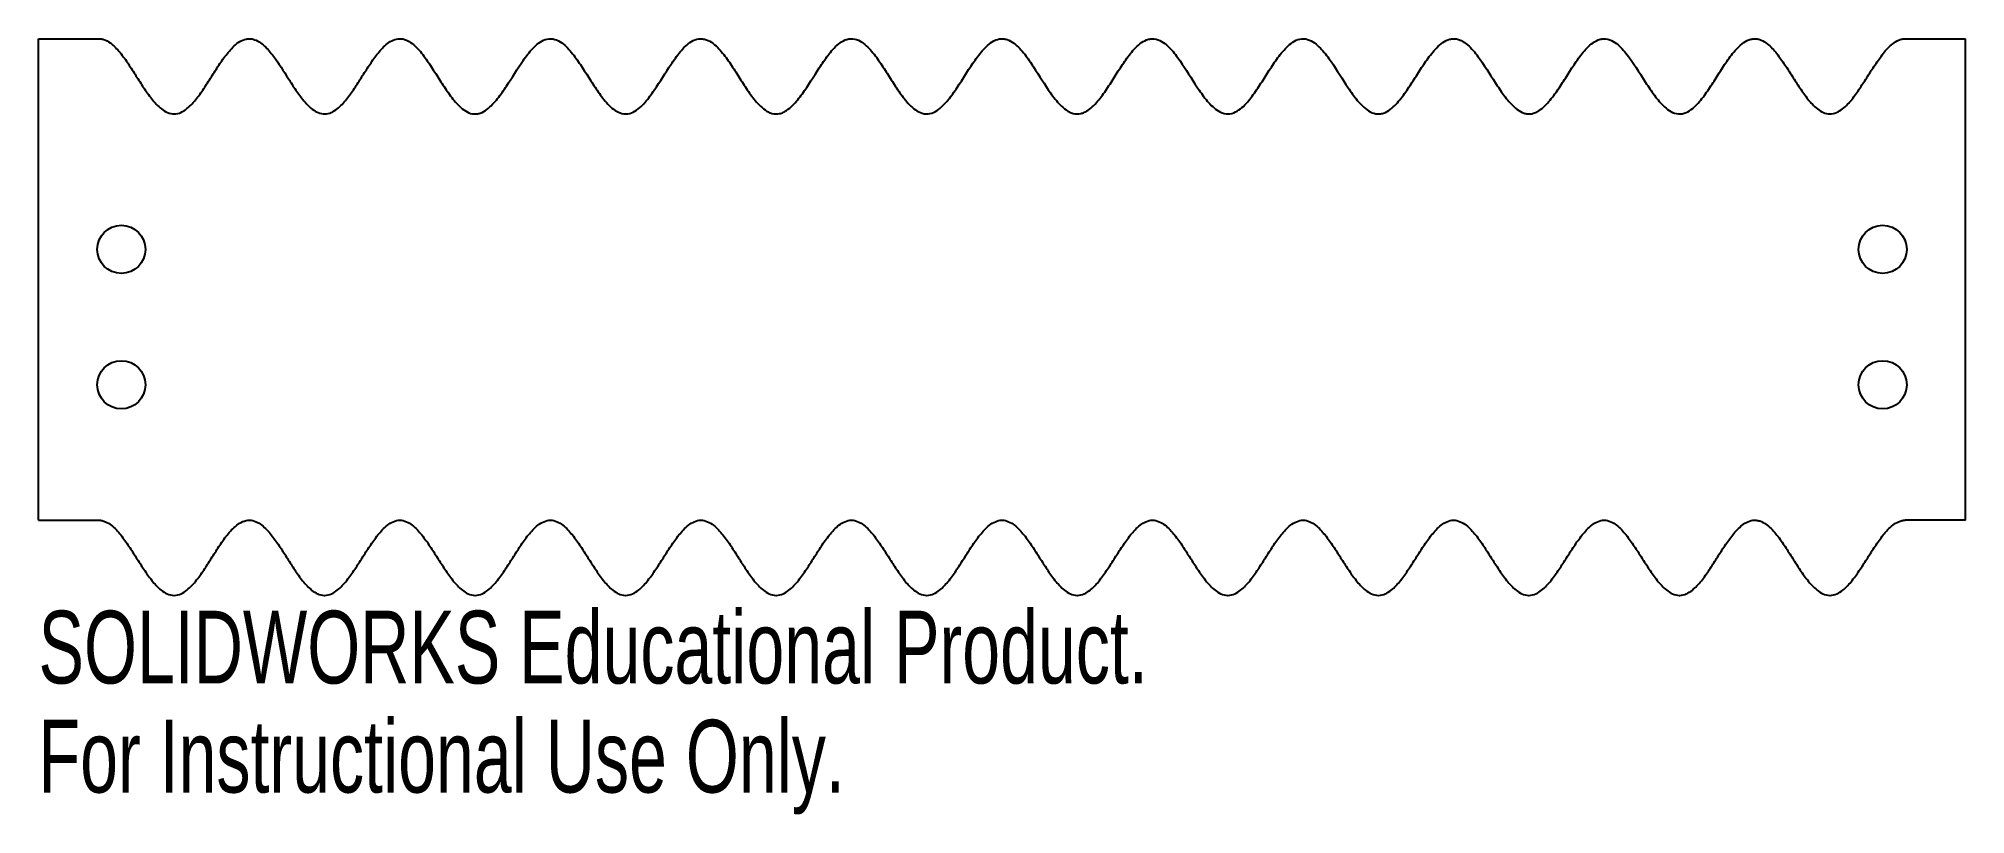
# Model space of a CAD drawing. Header units: millimetres. Extents: x -64 to 64, y -33 to 19.
import ezdxf

# ---------------------------------------------------------------- set-up
doc = ezdxf.new("R2010")
doc.units = ezdxf.units.MM
doc.styles.add('SLDTEXTSTYLE0', font='TXT', dxfattribs={"width": 0.7})

msp = doc.modelspace()

# ---------------------------------------------------------------- linework, layer by layer
at = {"color": 7, "linetype": 'Continuous', "lineweight": 25}
for p, q in [((-64, -13.5), (-64, 18.5)), ((-64, 18.5), (-60, 18.5)), ((60, 18.5), (64, 18.5)), ((64, -13.5), (64, 18.5)), ((-64, -13.5), (-60, -13.5)), ((64, -13.5), (60, -13.5)), ((-55.02, -18.5), (-54.98, -18.5)), ((-45.02, -18.5), (-44.98, -18.5)), ((-35.02, -18.5), (-34.98, -18.5)), ((-25.02, -18.5), (-24.98, -18.5)), ((-15.02, -18.5), (-14.98, -18.5)), ((-5.02, -18.5), (-4.98, -18.5)), ((4.98, -18.5), (5.02, -18.5)), ((14.98, -18.5), (15.02, -18.5)), ((24.98, -18.5), (25.02, -18.5)), ((34.98, -18.5), (35.02, -18.5)), ((44.98, -18.5), (45.02, -18.5)), ((54.98, -18.5), (55.02, -18.5))]:
    msp.add_line(p, q, dxfattribs=at)
for centre in [(-58.5, 4.5), (58.5, 4.5), (-58.5, -4.5), (58.5, -4.5)]:
    msp.add_circle(centre, 1.6, dxfattribs=at)
for points, knots in [([(-60, 18.5), (-59.93, 18.5), (-59.84, 18.49), (-59.69, 18.46), (-59.62, 18.43), (-59.41, 18.34), (-59.28, 18.25), (-58.91, 17.96), (-58.7, 17.73), (-58.32, 17.24), (-58.14, 16.99), (-57.8, 16.47), (-57.63, 16.21), (-57.3, 15.68), (-57.13, 15.42), (-56.78, 14.91), (-56.6, 14.65), (-56.21, 14.18), (-56, 13.95), (-55.62, 13.68), (-55.48, 13.6), (-55.18, 13.51), (-55.02, 13.49), (-54.72, 13.53), (-54.57, 13.58), (-54.3, 13.73), (-54.17, 13.83), (-53.82, 14.13), (-53.62, 14.37), (-53.24, 14.86), (-53.07, 15.12), (-52.73, 15.64), (-52.56, 15.9), (-52.23, 16.43), (-52.06, 16.69), (-51.71, 17.2), (-51.53, 17.45), (-51.22, 17.8), (-51.12, 17.92), (-50.89, 18.13), (-50.77, 18.22), (-50.5, 18.39), (-50.36, 18.45), (-50.13, 18.49), (-50.05, 18.5), (-49.9, 18.5), (-49.82, 18.49), (-49.61, 18.43), (-49.47, 18.37), (-49.22, 18.21), (-49.1, 18.11), (-48.77, 17.81), (-48.58, 17.58), (-48.04, 16.86), (-47.72, 16.35), (-47.24, 15.59), (-47.08, 15.34), (-46.74, 14.84), (-46.56, 14.6), (-46.18, 14.14), (-45.97, 13.92), (-45.6, 13.67), (-45.46, 13.59), (-45.18, 13.51), (-45.02, 13.49), (-44.73, 13.53), (-44.58, 13.58), (-44.32, 13.72), (-44.2, 13.81), (-43.85, 14.1), (-43.66, 14.33), (-43.29, 14.8), (-43.12, 15.05), (-42.79, 15.55), (-42.63, 15.8), (-42.31, 16.31), (-42.14, 16.56), (-41.81, 17.06), (-41.64, 17.3), (-41.26, 17.77), (-41.06, 17.99), (-40.7, 18.27), (-40.57, 18.35), (-40.3, 18.47), (-40.15, 18.5), (-40, 18.5)], [0, 0, 0, 0, 0.007813, 0.007813, 0.015625, 0.015625, 0.03125, 0.03125, 0.0625, 0.0625, 0.09375, 0.09375, 0.125, 0.125, 0.15625, 0.15625, 0.1875, 0.1875, 0.21875, 0.21875, 0.234375, 0.234375, 0.25, 0.25, 0.265625, 0.265625, 0.28125, 0.28125, 0.3125, 0.3125, 0.34375, 0.34375, 0.375, 0.375, 0.40625, 0.40625, 0.4375, 0.4375, 0.453125, 0.453125, 0.46875, 0.46875, 0.484375, 0.484375, 0.492188, 0.492188, 0.5, 0.5, 0.515625, 0.515625, 0.53125, 0.53125, 0.5625, 0.5625, 0.625, 0.625, 0.65625, 0.65625, 0.6875, 0.6875, 0.71875, 0.71875, 0.734375, 0.734375, 0.75, 0.75, 0.765625, 0.765625, 0.78125, 0.78125, 0.8125, 0.8125, 0.84375, 0.84375, 0.875, 0.875, 0.90625, 0.90625, 0.9375, 0.9375, 0.96875, 0.96875, 0.984375, 0.984375, 1, 1, 1, 1]), ([(-40, 18.5), (-39.91, 18.5), (-39.83, 18.49), (-39.66, 18.45), (-39.58, 18.42), (-39.35, 18.31), (-39.21, 18.21), (-38.95, 17.98), (-38.83, 17.86), (-38.61, 17.61), (-38.5, 17.48), (-38.2, 17.07), (-38.01, 16.79), (-37.64, 16.22), (-37.46, 15.93), (-37.09, 15.36), (-36.9, 15.07), (-36.5, 14.52), (-36.29, 14.25), (-35.92, 13.9), (-35.79, 13.79), (-35.5, 13.61), (-35.34, 13.54), (-35.09, 13.5), (-35, 13.5), (-34.83, 13.51), (-34.74, 13.53), (-34.5, 13.61), (-34.35, 13.7), (-34.08, 13.9), (-33.95, 14.02), (-33.72, 14.26), (-33.61, 14.39), (-33.29, 14.79), (-33.1, 15.07), (-32.54, 15.92), (-32.19, 16.51), (-31.61, 17.34), (-31.4, 17.61), (-31.05, 17.98), (-30.93, 18.1), (-30.65, 18.3), (-30.5, 18.39), (-30.18, 18.5), (-30, 18.51), (-29.66, 18.46), (-29.5, 18.39), (-29.21, 18.21), (-29.08, 18.1), (-28.83, 17.86), (-28.72, 17.73), (-28.39, 17.34), (-28.2, 17.06), (-27.82, 16.5), (-27.63, 16.21), (-27.27, 15.64), (-27.08, 15.35), (-26.7, 14.79), (-26.5, 14.51), (-26.16, 14.13), (-26.04, 14), (-25.78, 13.78), (-25.64, 13.69), (-25.33, 13.54), (-25.16, 13.5), (-24.81, 13.5), (-24.64, 13.55), (-24.34, 13.7), (-24.2, 13.8), (-23.94, 14.03), (-23.82, 14.15), (-23.49, 14.53), (-23.29, 14.81), (-22.71, 15.65), (-22.36, 16.24), (-21.79, 17.08), (-21.6, 17.36), (-21.27, 17.75), (-21.16, 17.88), (-20.91, 18.11), (-20.77, 18.22), (-20.48, 18.4), (-20.32, 18.47), (-20.06, 18.5), (-19.97, 18.5), (-19.8, 18.48), (-19.72, 18.46), (-19.47, 18.38), (-19.33, 18.29), (-19.05, 18.08), (-18.93, 17.96), (-18.58, 17.59), (-18.38, 17.32), (-17.98, 16.76), (-17.8, 16.47), (-17.43, 15.89), (-17.25, 15.6), (-16.87, 15.03), (-16.68, 14.75), (-16.36, 14.35), (-16.25, 14.22), (-16.01, 13.98), (-15.88, 13.86), (-15.67, 13.72), (-15.6, 13.67), (-15.44, 13.59), (-15.36, 13.56), (-15.12, 13.49), (-14.94, 13.49), (-14.69, 13.54), (-14.61, 13.57), (-14.45, 13.65), (-14.38, 13.69), (-14.16, 13.83), (-14.03, 13.94), (-13.67, 14.3), (-13.46, 14.57), (-12.86, 15.4), (-12.51, 15.99), (-11.95, 16.85), (-11.76, 17.13), (-11.45, 17.53), (-11.35, 17.66), (-11.12, 17.91), (-10.99, 18.04), (-10.73, 18.25), (-10.58, 18.35), (-10.34, 18.45), (-10.26, 18.47), (-10.09, 18.5), (-10, 18.5), (-9.74, 18.48), (-9.57, 18.42), (-9.28, 18.26), (-9.14, 18.15), (-8.76, 17.8), (-8.55, 17.54), (-8.14, 16.99), (-7.95, 16.7), (-7.58, 16.13), (-7.4, 15.84), (-7.03, 15.26), (-6.84, 14.98), (-6.43, 14.43), (-6.21, 14.16), (-5.82, 13.82), (-5.69, 13.72), (-5.38, 13.56), (-5.21, 13.51), (-4.87, 13.49), (-4.7, 13.53), (-4.38, 13.67), (-4.24, 13.77), (-3.98, 13.99), (-3.86, 14.11), (-3.63, 14.37), (-3.52, 14.5), (-3.21, 14.91), (-3.02, 15.19), (-2.65, 15.76), (-2.47, 16.05), (-2.1, 16.63), (-1.91, 16.91), (-1.51, 17.46), (-1.3, 17.73), (-0.93, 18.09), (-0.8, 18.2), (-0.5, 18.39), (-0.34, 18.46), (-0.09, 18.5), (0, 18.5), (0.17, 18.49), (0.26, 18.47), (0.5, 18.39), (0.65, 18.3), (0.93, 18.09), (1.06, 17.98), (1.29, 17.73), (1.4, 17.6), (1.72, 17.19), (1.91, 16.91), (2.47, 16.05), (2.83, 15.46), (3.42, 14.62), (3.63, 14.35), (3.99, 13.98), (4.12, 13.86), (4.33, 13.72), (4.4, 13.67), (4.55, 13.59), (4.64, 13.56), (4.88, 13.49), (5.06, 13.49), (5.31, 13.55), (5.4, 13.57), (5.55, 13.65), (5.63, 13.69), (5.84, 13.83), (5.97, 13.95), (6.21, 14.19), (6.33, 14.31), (6.65, 14.71), (6.85, 14.99), (7.22, 15.56), (7.41, 15.85), (7.77, 16.43), (7.96, 16.72), (8.35, 17.28), (8.55, 17.55), (8.9, 17.93), (9.02, 18.05), (9.3, 18.27), (9.44, 18.36), (9.69, 18.45), (9.77, 18.48), (9.94, 18.5), (10.03, 18.5), (10.29, 18.47), (10.45, 18.41), (10.75, 18.24), (10.89, 18.13), (11.14, 17.89), (11.25, 17.77), (11.58, 17.38), (11.78, 17.1), (12.36, 16.24), (12.71, 15.65), (13.29, 14.8), (13.49, 14.52), (13.84, 14.13), (13.96, 14.01), (14.22, 13.79), (14.36, 13.69), (14.67, 13.54), (14.84, 13.5), (15.19, 13.5), (15.36, 13.55), (15.67, 13.71), (15.81, 13.81), (16.07, 14.03), (16.19, 14.16), (16.52, 14.54), (16.72, 14.82), (17.11, 15.39), (17.3, 15.68), (17.66, 16.26), (17.85, 16.55), (18.23, 17.11), (18.43, 17.39), (18.76, 17.78), (18.88, 17.91), (19.13, 18.14), (19.27, 18.25), (19.57, 18.42), (19.74, 18.48), (20.09, 18.51), (20.26, 18.48), (20.58, 18.35), (20.73, 18.25), (21, 18.03), (21.12, 17.91), (21.46, 17.53), (21.67, 17.26), (22.26, 16.41), (22.61, 15.81), (23.18, 14.96), (23.38, 14.67), (23.71, 14.27), (23.82, 14.15), (24.07, 13.91), (24.21, 13.8), (24.5, 13.61), (24.66, 13.54), (24.91, 13.5), (25, 13.5), (25.17, 13.51), (25.26, 13.53), (25.51, 13.61), (25.66, 13.7), (25.93, 13.91), (26.06, 14.03), (26.41, 14.4), (26.62, 14.68), (27.01, 15.24), (27.2, 15.53), (27.57, 16.11), (27.75, 16.4), (28.13, 16.97), (28.33, 17.25), (28.65, 17.65), (28.76, 17.78), (29, 18.03), (29.13, 18.14), (29.42, 18.34), (29.57, 18.42), (29.82, 18.49), (29.91, 18.5), (30.09, 18.5), (30.17, 18.49), (30.34, 18.45), (30.42, 18.41), (30.58, 18.34), (30.65, 18.29), (30.87, 18.15), (31, 18.03), (31.36, 17.66), (31.57, 17.39), (32.17, 16.55), (32.52, 15.95), (33.09, 15.09), (33.28, 14.81), (33.6, 14.4), (33.72, 14.27), (33.95, 14.02), (34.08, 13.9), (34.36, 13.69), (34.51, 13.61), (34.76, 13.53), (34.84, 13.51), (35.02, 13.5), (35.1, 13.5), (35.27, 13.53), (35.36, 13.56), (35.52, 13.63), (35.59, 13.67), (35.81, 13.81), (35.94, 13.92), (36.31, 14.28), (36.52, 14.55), (36.93, 15.11), (37.12, 15.4), (37.49, 15.98), (37.67, 16.27), (38.05, 16.85), (38.24, 17.13), (38.55, 17.54), (38.66, 17.67), (38.89, 17.93), (39.02, 18.05), (39.29, 18.26), (39.44, 18.36), (39.68, 18.45), (39.77, 18.48), (39.94, 18.5), (40.03, 18.5), (40.29, 18.47), (40.45, 18.41), (40.75, 18.24), (40.89, 18.12), (41.27, 17.77), (41.48, 17.5), (42.09, 16.67), (42.45, 16.07), (43.01, 15.2), (43.21, 14.92), (43.52, 14.5), (43.63, 14.37), (43.86, 14.11), (43.98, 13.99), (44.25, 13.77), (44.39, 13.67), (44.71, 13.53), (44.89, 13.49), (45.23, 13.51), (45.4, 13.57), (45.71, 13.73), (45.85, 13.84), (46.23, 14.18), (46.45, 14.45), (46.86, 15.01), (47.05, 15.29), (47.42, 15.87), (47.6, 16.17), (47.98, 16.75), (48.17, 17.03), (48.48, 17.45), (48.59, 17.58), (48.81, 17.84), (48.93, 17.96), (49.19, 18.19), (49.34, 18.3), (49.57, 18.41), (49.65, 18.44), (49.82, 18.49), (49.91, 18.5), (50, 18.5)], [0, 0, 0, 0, 0.001953, 0.001953, 0.003906, 0.003906, 0.007813, 0.007813, 0.011719, 0.011719, 0.015625, 0.015625, 0.023438, 0.023438, 0.03125, 0.03125, 0.039063, 0.039063, 0.046875, 0.046875, 0.050781, 0.050781, 0.054688, 0.054688, 0.056641, 0.056641, 0.058594, 0.058594, 0.0625, 0.0625, 0.066406, 0.066406, 0.070313, 0.070313, 0.078125, 0.078125, 0.09375, 0.09375, 0.101563, 0.101563, 0.105469, 0.105469, 0.109375, 0.109375, 0.113281, 0.113281, 0.117188, 0.117188, 0.121094, 0.121094, 0.125, 0.125, 0.132813, 0.132813, 0.140625, 0.140625, 0.148438, 0.148438, 0.15625, 0.15625, 0.160156, 0.160156, 0.164063, 0.164063, 0.167969, 0.167969, 0.171875, 0.171875, 0.175781, 0.175781, 0.179688, 0.179688, 0.1875, 0.1875, 0.203125, 0.203125, 0.210938, 0.210938, 0.214844, 0.214844, 0.21875, 0.21875, 0.222656, 0.222656, 0.224609, 0.224609, 0.226563, 0.226563, 0.230469, 0.230469, 0.234375, 0.234375, 0.242188, 0.242188, 0.25, 0.25, 0.257813, 0.257813, 0.265625, 0.265625, 0.269531, 0.269531, 0.273438, 0.273438, 0.275391, 0.275391, 0.277344, 0.277344, 0.28125, 0.28125, 0.283203, 0.283203, 0.285156, 0.285156, 0.289063, 0.289063, 0.296875, 0.296875, 0.3125, 0.3125, 0.320313, 0.320313, 0.324219, 0.324219, 0.328125, 0.328125, 0.332031, 0.332031, 0.333984, 0.333984, 0.335938, 0.335938, 0.339844, 0.339844, 0.34375, 0.34375, 0.351563, 0.351563, 0.359375, 0.359375, 0.367188, 0.367188, 0.375, 0.375, 0.382813, 0.382813, 0.386719, 0.386719, 0.390625, 0.390625, 0.394531, 0.394531, 0.398438, 0.398438, 0.402344, 0.402344, 0.40625, 0.40625, 0.414063, 0.414063, 0.421875, 0.421875, 0.429688, 0.429688, 0.4375, 0.4375, 0.441406, 0.441406, 0.445313, 0.445313, 0.447266, 0.447266, 0.449219, 0.449219, 0.453125, 0.453125, 0.457031, 0.457031, 0.460938, 0.460938, 0.46875, 0.46875, 0.484375, 0.484375, 0.492188, 0.492188, 0.496094, 0.496094, 0.498047, 0.498047, 0.5, 0.5, 0.503906, 0.503906, 0.505859, 0.505859, 0.507813, 0.507813, 0.511719, 0.511719, 0.515625, 0.515625, 0.523438, 0.523438, 0.53125, 0.53125, 0.539063, 0.539063, 0.546875, 0.546875, 0.550781, 0.550781, 0.554688, 0.554688, 0.556641, 0.556641, 0.558594, 0.558594, 0.5625, 0.5625, 0.566406, 0.566406, 0.570313, 0.570313, 0.578125, 0.578125, 0.59375, 0.59375, 0.601563, 0.601563, 0.605469, 0.605469, 0.609375, 0.609375, 0.613281, 0.613281, 0.617188, 0.617188, 0.621094, 0.621094, 0.625, 0.625, 0.632813, 0.632813, 0.640625, 0.640625, 0.648438, 0.648438, 0.65625, 0.65625, 0.660156, 0.660156, 0.664063, 0.664063, 0.667969, 0.667969, 0.671875, 0.671875, 0.675781, 0.675781, 0.679688, 0.679688, 0.6875, 0.6875, 0.703125, 0.703125, 0.710938, 0.710938, 0.714844, 0.714844, 0.71875, 0.71875, 0.722656, 0.722656, 0.724609, 0.724609, 0.726562, 0.726562, 0.730469, 0.730469, 0.734375, 0.734375, 0.742187, 0.742187, 0.75, 0.75, 0.757812, 0.757812, 0.765625, 0.765625, 0.769531, 0.769531, 0.773437, 0.773437, 0.777344, 0.777344, 0.779297, 0.779297, 0.78125, 0.78125, 0.783203, 0.783203, 0.785156, 0.785156, 0.789062, 0.789062, 0.796875, 0.796875, 0.8125, 0.8125, 0.820312, 0.820312, 0.824219, 0.824219, 0.828125, 0.828125, 0.832031, 0.832031, 0.833984, 0.833984, 0.835937, 0.835937, 0.837891, 0.837891, 0.839844, 0.839844, 0.84375, 0.84375, 0.851562, 0.851562, 0.859375, 0.859375, 0.867187, 0.867187, 0.875, 0.875, 0.878906, 0.878906, 0.882812, 0.882812, 0.886719, 0.886719, 0.888672, 0.888672, 0.890625, 0.890625, 0.894531, 0.894531, 0.898437, 0.898437, 0.90625, 0.90625, 0.921875, 0.921875, 0.929687, 0.929687, 0.933594, 0.933594, 0.9375, 0.9375, 0.941406, 0.941406, 0.945312, 0.945312, 0.949219, 0.949219, 0.953125, 0.953125, 0.960938, 0.960938, 0.96875, 0.96875, 0.976563, 0.976563, 0.984375, 0.984375, 0.988281, 0.988281, 0.992188, 0.992188, 0.996094, 0.996094, 0.998047, 0.998047, 1, 1, 1, 1]), ([(50, 18.5), (50.07, 18.5), (50.15, 18.49), (50.3, 18.46), (50.37, 18.43), (50.58, 18.34), (50.71, 18.26), (51.07, 17.98), (51.28, 17.75), (51.66, 17.27), (51.83, 17.02), (52.17, 16.52), (52.34, 16.26), (52.66, 15.74), (52.83, 15.49), (53.17, 14.98), (53.34, 14.73), (53.72, 14.25), (53.93, 14.02), (54.29, 13.74), (54.42, 13.66), (54.7, 13.54), (54.85, 13.5), (55.15, 13.5), (55.3, 13.54), (55.58, 13.66), (55.71, 13.74), (56.07, 14.02), (56.28, 14.25), (56.66, 14.73), (56.83, 14.98), (57.17, 15.49), (57.34, 15.74), (57.66, 16.26), (57.83, 16.51), (58.17, 17.02), (58.34, 17.27), (58.72, 17.75), (58.93, 17.98), (59.29, 18.26), (59.42, 18.34), (59.63, 18.43), (59.7, 18.46), (59.85, 18.49), (59.93, 18.5), (60, 18.5)], [0, 0, 0, 0, 0.015625, 0.015625, 0.03125, 0.03125, 0.0625, 0.0625, 0.125, 0.125, 0.1875, 0.1875, 0.25, 0.25, 0.3125, 0.3125, 0.375, 0.375, 0.4375, 0.4375, 0.46875, 0.46875, 0.5, 0.5, 0.53125, 0.53125, 0.5625, 0.5625, 0.625, 0.625, 0.6875, 0.6875, 0.75, 0.75, 0.8125, 0.8125, 0.875, 0.875, 0.9375, 0.9375, 0.96875, 0.96875, 0.984375, 0.984375, 1, 1, 1, 1]), ([(-60, -13.5), (-59.93, -13.5), (-59.85, -13.51), (-59.7, -13.54), (-59.63, -13.57), (-59.42, -13.66), (-59.29, -13.74), (-58.93, -14.02), (-58.72, -14.25), (-58.34, -14.72), (-58.17, -14.97), (-57.83, -15.48), (-57.67, -15.74), (-57.34, -16.25), (-57.18, -16.51), (-56.84, -17.01), (-56.67, -17.26), (-56.29, -17.74), (-56.08, -17.97), (-55.73, -18.25), (-55.6, -18.33), (-55.32, -18.46), (-55.17, -18.5), (-55.02, -18.5)], [0, 0, 0, 0, 0.03125, 0.03125, 0.0625, 0.0625, 0.125, 0.125, 0.25, 0.25, 0.375, 0.375, 0.5, 0.5, 0.625, 0.625, 0.75, 0.75, 0.875, 0.875, 0.9375, 0.9375, 1, 1, 1, 1]), ([(-54.98, -18.5), (-54.83, -18.5), (-54.67, -18.46), (-54.39, -18.33), (-54.26, -18.24), (-53.9, -17.95), (-53.69, -17.72), (-53.31, -17.23), (-53.13, -16.98), (-52.79, -16.46), (-52.63, -16.2), (-52.29, -15.68), (-52.13, -15.42), (-51.78, -14.9), (-51.6, -14.65), (-51.31, -14.29), (-51.2, -14.18), (-50.98, -13.96), (-50.87, -13.86), (-50.61, -13.68), (-50.48, -13.6), (-50.18, -13.51), (-50.02, -13.49), (-49.73, -13.53), (-49.58, -13.58), (-49.32, -13.72), (-49.2, -13.81), (-48.86, -14.1), (-48.66, -14.32), (-48.29, -14.8), (-48.12, -15.04), (-47.79, -15.54), (-47.63, -15.79), (-47.31, -16.3), (-47.15, -16.55), (-46.82, -17.04), (-46.65, -17.29), (-46.27, -17.76), (-46.07, -17.98), (-45.72, -18.26), (-45.59, -18.34), (-45.32, -18.46), (-45.17, -18.5), (-45.02, -18.5)], [0, 0, 0, 0, 0.03125, 0.03125, 0.0625, 0.0625, 0.125, 0.125, 0.1875, 0.1875, 0.25, 0.25, 0.3125, 0.3125, 0.375, 0.375, 0.40625, 0.40625, 0.4375, 0.4375, 0.46875, 0.46875, 0.5, 0.5, 0.53125, 0.53125, 0.5625, 0.5625, 0.625, 0.625, 0.6875, 0.6875, 0.75, 0.75, 0.8125, 0.8125, 0.875, 0.875, 0.9375, 0.9375, 0.96875, 0.96875, 1, 1, 1, 1]), ([(-44.98, -18.5), (-44.83, -18.5), (-44.68, -18.46), (-44.4, -18.33), (-44.27, -18.25), (-43.92, -17.97), (-43.71, -17.74), (-43.33, -17.26), (-43.16, -17.01), (-42.82, -16.51), (-42.66, -16.25), (-42.33, -15.74), (-42.17, -15.48), (-41.83, -14.97), (-41.65, -14.72), (-41.27, -14.25), (-41.07, -14.02), (-40.71, -13.74), (-40.58, -13.66), (-40.3, -13.54), (-40.15, -13.5), (-39.85, -13.5), (-39.7, -13.54), (-39.42, -13.66), (-39.29, -13.74), (-38.93, -14.02), (-38.73, -14.25), (-38.35, -14.72), (-38.17, -14.97), (-37.83, -15.48), (-37.67, -15.74), (-37.34, -16.25), (-37.18, -16.5), (-36.84, -17.01), (-36.67, -17.26), (-36.29, -17.74), (-36.08, -17.97), (-35.73, -18.25), (-35.6, -18.33), (-35.32, -18.46), (-35.17, -18.5), (-35.02, -18.5)], [0, 0, 0, 0, 0.03125, 0.03125, 0.0625, 0.0625, 0.125, 0.125, 0.1875, 0.1875, 0.25, 0.25, 0.3125, 0.3125, 0.375, 0.375, 0.4375, 0.4375, 0.46875, 0.46875, 0.5, 0.5, 0.53125, 0.53125, 0.5625, 0.5625, 0.625, 0.625, 0.6875, 0.6875, 0.75, 0.75, 0.8125, 0.8125, 0.875, 0.875, 0.9375, 0.9375, 0.96875, 0.96875, 1, 1, 1, 1]), ([(-34.98, -18.5), (-34.83, -18.5), (-34.68, -18.46), (-34.4, -18.33), (-34.27, -18.25), (-33.92, -17.97), (-33.71, -17.74), (-33.33, -17.26), (-33.16, -17.01), (-32.82, -16.51), (-32.66, -16.25), (-32.33, -15.74), (-32.17, -15.48), (-31.83, -14.97), (-31.65, -14.72), (-31.27, -14.25), (-31.07, -14.02), (-30.71, -13.74), (-30.58, -13.66), (-30.3, -13.54), (-30.15, -13.5), (-29.85, -13.5), (-29.7, -13.54), (-29.42, -13.66), (-29.29, -13.74), (-28.93, -14.02), (-28.73, -14.25), (-28.35, -14.72), (-28.17, -14.97), (-27.83, -15.48), (-27.67, -15.74), (-27.34, -16.25), (-27.18, -16.5), (-26.84, -17.01), (-26.67, -17.26), (-26.29, -17.74), (-26.08, -17.97), (-25.73, -18.25), (-25.6, -18.33), (-25.32, -18.46), (-25.17, -18.5), (-25.02, -18.5)], [0, 0, 0, 0, 0.03125, 0.03125, 0.0625, 0.0625, 0.125, 0.125, 0.1875, 0.1875, 0.25, 0.25, 0.3125, 0.3125, 0.375, 0.375, 0.4375, 0.4375, 0.46875, 0.46875, 0.5, 0.5, 0.53125, 0.53125, 0.5625, 0.5625, 0.625, 0.625, 0.6875, 0.6875, 0.75, 0.75, 0.8125, 0.8125, 0.875, 0.875, 0.9375, 0.9375, 0.96875, 0.96875, 1, 1, 1, 1]), ([(-24.98, -18.5), (-24.83, -18.5), (-24.68, -18.46), (-24.4, -18.33), (-24.27, -18.25), (-23.92, -17.97), (-23.71, -17.74), (-23.33, -17.26), (-23.16, -17.01), (-22.82, -16.51), (-22.66, -16.25), (-22.33, -15.74), (-22.17, -15.48), (-21.83, -14.97), (-21.65, -14.72), (-21.27, -14.25), (-21.07, -14.02), (-20.71, -13.74), (-20.58, -13.66), (-20.3, -13.54), (-20.15, -13.5), (-19.85, -13.5), (-19.7, -13.54), (-19.42, -13.66), (-19.29, -13.74), (-18.93, -14.02), (-18.73, -14.25), (-18.35, -14.72), (-18.17, -14.97), (-17.83, -15.48), (-17.67, -15.74), (-17.34, -16.25), (-17.18, -16.5), (-16.84, -17.01), (-16.67, -17.26), (-16.29, -17.74), (-16.08, -17.97), (-15.73, -18.25), (-15.6, -18.33), (-15.32, -18.46), (-15.17, -18.5), (-15.02, -18.5)], [0, 0, 0, 0, 0.03125, 0.03125, 0.0625, 0.0625, 0.125, 0.125, 0.1875, 0.1875, 0.25, 0.25, 0.3125, 0.3125, 0.375, 0.375, 0.4375, 0.4375, 0.46875, 0.46875, 0.5, 0.5, 0.53125, 0.53125, 0.5625, 0.5625, 0.625, 0.625, 0.6875, 0.6875, 0.75, 0.75, 0.8125, 0.8125, 0.875, 0.875, 0.9375, 0.9375, 0.96875, 0.96875, 1, 1, 1, 1]), ([(-14.98, -18.5), (-14.83, -18.5), (-14.68, -18.46), (-14.4, -18.33), (-14.27, -18.25), (-13.92, -17.97), (-13.71, -17.74), (-13.33, -17.26), (-13.16, -17.01), (-12.82, -16.51), (-12.66, -16.25), (-12.33, -15.74), (-12.17, -15.48), (-11.83, -14.97), (-11.65, -14.72), (-11.27, -14.25), (-11.07, -14.02), (-10.71, -13.74), (-10.58, -13.66), (-10.3, -13.54), (-10.15, -13.5), (-9.85, -13.5), (-9.7, -13.54), (-9.42, -13.66), (-9.29, -13.74), (-8.93, -14.02), (-8.73, -14.25), (-8.35, -14.72), (-8.17, -14.97), (-7.83, -15.48), (-7.67, -15.74), (-7.34, -16.25), (-7.18, -16.5), (-6.84, -17.01), (-6.67, -17.26), (-6.29, -17.74), (-6.08, -17.97), (-5.73, -18.25), (-5.6, -18.33), (-5.32, -18.46), (-5.17, -18.5), (-5.02, -18.5)], [0, 0, 0, 0, 0.03125, 0.03125, 0.0625, 0.0625, 0.125, 0.125, 0.1875, 0.1875, 0.25, 0.25, 0.3125, 0.3125, 0.375, 0.375, 0.4375, 0.4375, 0.46875, 0.46875, 0.5, 0.5, 0.53125, 0.53125, 0.5625, 0.5625, 0.625, 0.625, 0.6875, 0.6875, 0.75, 0.75, 0.8125, 0.8125, 0.875, 0.875, 0.9375, 0.9375, 0.96875, 0.96875, 1, 1, 1, 1]), ([(-4.98, -18.5), (-4.83, -18.5), (-4.68, -18.46), (-4.4, -18.33), (-4.27, -18.25), (-3.92, -17.97), (-3.71, -17.74), (-3.33, -17.26), (-3.16, -17.01), (-2.82, -16.51), (-2.66, -16.25), (-2.33, -15.74), (-2.17, -15.48), (-1.83, -14.97), (-1.65, -14.72), (-1.27, -14.25), (-1.07, -14.02), (-0.71, -13.74), (-0.58, -13.66), (-0.3, -13.54), (-0.15, -13.5), (0.15, -13.5), (0.3, -13.54), (0.58, -13.66), (0.71, -13.74), (1.07, -14.02), (1.27, -14.25), (1.65, -14.72), (1.83, -14.97), (2.17, -15.48), (2.33, -15.74), (2.66, -16.25), (2.82, -16.5), (3.16, -17.01), (3.33, -17.26), (3.71, -17.74), (3.92, -17.97), (4.27, -18.25), (4.4, -18.33), (4.68, -18.46), (4.83, -18.5), (4.98, -18.5)], [0, 0, 0, 0, 0.03125, 0.03125, 0.0625, 0.0625, 0.125, 0.125, 0.1875, 0.1875, 0.25, 0.25, 0.3125, 0.3125, 0.375, 0.375, 0.4375, 0.4375, 0.46875, 0.46875, 0.5, 0.5, 0.53125, 0.53125, 0.5625, 0.5625, 0.625, 0.625, 0.6875, 0.6875, 0.75, 0.75, 0.8125, 0.8125, 0.875, 0.875, 0.9375, 0.9375, 0.96875, 0.96875, 1, 1, 1, 1]), ([(5.02, -18.5), (5.17, -18.5), (5.32, -18.46), (5.6, -18.33), (5.73, -18.25), (6.08, -17.97), (6.29, -17.74), (6.67, -17.26), (6.84, -17.01), (7.18, -16.51), (7.34, -16.25), (7.67, -15.74), (7.83, -15.48), (8.17, -14.97), (8.35, -14.72), (8.73, -14.25), (8.93, -14.02), (9.29, -13.74), (9.42, -13.66), (9.7, -13.54), (9.85, -13.5), (10.15, -13.5), (10.3, -13.54), (10.58, -13.66), (10.71, -13.74), (11.07, -14.02), (11.27, -14.25), (11.65, -14.72), (11.83, -14.97), (12.17, -15.48), (12.33, -15.74), (12.66, -16.25), (12.82, -16.5), (13.16, -17.01), (13.33, -17.26), (13.71, -17.74), (13.92, -17.97), (14.27, -18.25), (14.4, -18.33), (14.68, -18.46), (14.83, -18.5), (14.98, -18.5)], [0, 0, 0, 0, 0.03125, 0.03125, 0.0625, 0.0625, 0.125, 0.125, 0.1875, 0.1875, 0.25, 0.25, 0.3125, 0.3125, 0.375, 0.375, 0.4375, 0.4375, 0.46875, 0.46875, 0.5, 0.5, 0.53125, 0.53125, 0.5625, 0.5625, 0.625, 0.625, 0.6875, 0.6875, 0.75, 0.75, 0.8125, 0.8125, 0.875, 0.875, 0.9375, 0.9375, 0.96875, 0.96875, 1, 1, 1, 1]), ([(15.02, -18.5), (15.17, -18.5), (15.32, -18.46), (15.6, -18.33), (15.73, -18.25), (16.08, -17.97), (16.29, -17.74), (16.67, -17.26), (16.84, -17.01), (17.18, -16.51), (17.34, -16.25), (17.67, -15.74), (17.83, -15.48), (18.17, -14.97), (18.35, -14.72), (18.73, -14.25), (18.93, -14.02), (19.29, -13.74), (19.42, -13.66), (19.7, -13.54), (19.85, -13.5), (20.15, -13.5), (20.3, -13.54), (20.58, -13.66), (20.71, -13.74), (21.07, -14.02), (21.27, -14.25), (21.65, -14.72), (21.83, -14.97), (22.17, -15.48), (22.33, -15.74), (22.66, -16.25), (22.82, -16.5), (23.16, -17.01), (23.33, -17.26), (23.71, -17.74), (23.92, -17.97), (24.27, -18.25), (24.4, -18.33), (24.68, -18.46), (24.83, -18.5), (24.98, -18.5)], [0, 0, 0, 0, 0.03125, 0.03125, 0.0625, 0.0625, 0.125, 0.125, 0.1875, 0.1875, 0.25, 0.25, 0.3125, 0.3125, 0.375, 0.375, 0.4375, 0.4375, 0.46875, 0.46875, 0.5, 0.5, 0.53125, 0.53125, 0.5625, 0.5625, 0.625, 0.625, 0.6875, 0.6875, 0.75, 0.75, 0.8125, 0.8125, 0.875, 0.875, 0.9375, 0.9375, 0.96875, 0.96875, 1, 1, 1, 1]), ([(25.02, -18.5), (25.17, -18.5), (25.32, -18.46), (25.6, -18.33), (25.73, -18.25), (26.08, -17.97), (26.29, -17.74), (26.67, -17.26), (26.84, -17.01), (27.18, -16.51), (27.34, -16.25), (27.67, -15.74), (27.83, -15.48), (28.17, -14.97), (28.35, -14.72), (28.73, -14.25), (28.93, -14.02), (29.29, -13.74), (29.42, -13.66), (29.7, -13.54), (29.85, -13.5), (30.15, -13.5), (30.3, -13.54), (30.58, -13.66), (30.71, -13.74), (31.07, -14.02), (31.27, -14.25), (31.65, -14.72), (31.83, -14.97), (32.17, -15.48), (32.33, -15.74), (32.66, -16.25), (32.82, -16.5), (33.16, -17.01), (33.33, -17.26), (33.71, -17.74), (33.92, -17.97), (34.27, -18.25), (34.4, -18.33), (34.68, -18.46), (34.83, -18.5), (34.98, -18.5)], [0, 0, 0, 0, 0.03125, 0.03125, 0.0625, 0.0625, 0.125, 0.125, 0.1875, 0.1875, 0.25, 0.25, 0.3125, 0.3125, 0.375, 0.375, 0.4375, 0.4375, 0.46875, 0.46875, 0.5, 0.5, 0.53125, 0.53125, 0.5625, 0.5625, 0.625, 0.625, 0.6875, 0.6875, 0.75, 0.75, 0.8125, 0.8125, 0.875, 0.875, 0.9375, 0.9375, 0.96875, 0.96875, 1, 1, 1, 1]), ([(35.02, -18.5), (35.17, -18.5), (35.32, -18.46), (35.6, -18.33), (35.73, -18.25), (36.08, -17.97), (36.29, -17.74), (36.67, -17.26), (36.84, -17.01), (37.18, -16.51), (37.34, -16.25), (37.67, -15.74), (37.83, -15.48), (38.17, -14.97), (38.35, -14.72), (38.73, -14.25), (38.93, -14.02), (39.29, -13.74), (39.42, -13.66), (39.7, -13.54), (39.85, -13.5), (40.15, -13.5), (40.3, -13.54), (40.58, -13.66), (40.71, -13.74), (41.07, -14.02), (41.27, -14.25), (41.65, -14.72), (41.83, -14.97), (42.17, -15.48), (42.33, -15.74), (42.66, -16.25), (42.82, -16.5), (43.16, -17.01), (43.33, -17.26), (43.71, -17.74), (43.92, -17.97), (44.27, -18.25), (44.4, -18.33), (44.68, -18.46), (44.83, -18.5), (44.98, -18.5)], [0, 0, 0, 0, 0.03125, 0.03125, 0.0625, 0.0625, 0.125, 0.125, 0.1875, 0.1875, 0.25, 0.25, 0.3125, 0.3125, 0.375, 0.375, 0.4375, 0.4375, 0.46875, 0.46875, 0.5, 0.5, 0.53125, 0.53125, 0.5625, 0.5625, 0.625, 0.625, 0.6875, 0.6875, 0.75, 0.75, 0.8125, 0.8125, 0.875, 0.875, 0.9375, 0.9375, 0.96875, 0.96875, 1, 1, 1, 1]), ([(45.02, -18.5), (45.17, -18.5), (45.32, -18.46), (45.59, -18.34), (45.72, -18.26), (46.07, -17.98), (46.27, -17.76), (46.64, -17.29), (46.82, -17.04), (47.15, -16.55), (47.31, -16.3), (47.63, -15.79), (47.79, -15.54), (48.12, -15.04), (48.29, -14.8), (48.66, -14.32), (48.86, -14.1), (49.2, -13.81), (49.32, -13.72), (49.58, -13.58), (49.73, -13.53), (49.95, -13.5), (50.02, -13.5), (50.18, -13.51), (50.26, -13.53), (50.48, -13.6), (50.61, -13.68), (50.99, -13.94), (51.21, -14.17), (51.6, -14.65), (51.78, -14.9), (52.13, -15.42), (52.29, -15.68), (52.63, -16.2), (52.79, -16.46), (53.13, -16.98), (53.31, -17.23), (53.69, -17.72), (53.9, -17.95), (54.26, -18.24), (54.39, -18.33), (54.67, -18.46), (54.83, -18.5), (54.98, -18.5)], [0, 0, 0, 0, 0.03125, 0.03125, 0.0625, 0.0625, 0.125, 0.125, 0.1875, 0.1875, 0.25, 0.25, 0.3125, 0.3125, 0.375, 0.375, 0.4375, 0.4375, 0.46875, 0.46875, 0.5, 0.5, 0.515625, 0.515625, 0.53125, 0.53125, 0.5625, 0.5625, 0.625, 0.625, 0.6875, 0.6875, 0.75, 0.75, 0.8125, 0.8125, 0.875, 0.875, 0.9375, 0.9375, 0.96875, 0.96875, 1, 1, 1, 1]), ([(55.02, -18.5), (55.17, -18.5), (55.32, -18.46), (55.6, -18.33), (55.73, -18.25), (56.08, -17.97), (56.29, -17.74), (56.67, -17.26), (56.84, -17.01), (57.18, -16.51), (57.34, -16.25), (57.67, -15.74), (57.83, -15.48), (58.17, -14.97), (58.34, -14.72), (58.72, -14.25), (58.93, -14.02), (59.29, -13.74), (59.42, -13.66), (59.63, -13.57), (59.7, -13.54), (59.85, -13.51), (59.93, -13.5), (60, -13.5)], [0, 0, 0, 0, 0.0625, 0.0625, 0.125, 0.125, 0.25, 0.25, 0.375, 0.375, 0.5, 0.5, 0.625, 0.625, 0.75, 0.75, 0.875, 0.875, 0.9375, 0.9375, 0.96875, 0.96875, 1, 1, 1, 1])]:
    msp.add_open_spline(points, degree=3, knots=knots, dxfattribs=at)

# ---------------------------------------------------------------- texts
at = {"color": 7, "linetype": 'Continuous', "char_height": 4.8336, "attachment_point": 1, "style": 'SLDTEXTSTYLE0'}
for s, insert in [('SOLIDWORKS Educational Product.', (-64, -19.52)), ('For Instructional Use Only.', (-64, -26.77))]:
    msp.add_mtext(s, dxfattribs=dict(at, insert=insert))

doc.saveas('drawing.dxf')
